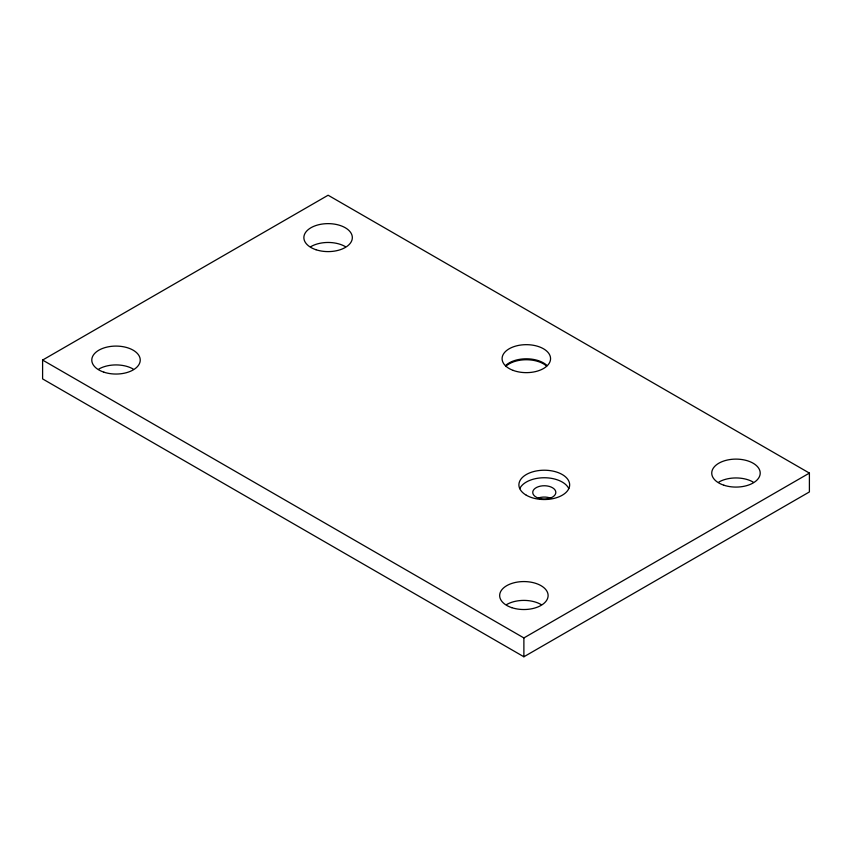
<?xml version="1.0" encoding="UTF-8"?>
<svg xmlns="http://www.w3.org/2000/svg" width="852" height="852" viewBox="0 0 852 852"><rect width="100%" height="100%" fill="white"/><g stroke="black" fill="none" stroke-linecap="round" stroke-linejoin="round"><path stroke-width="1.28" d="M42.6 360.066L328.116 195.225L809.4 473.094L809.4 491.934L523.884 656.775L42.6 378.906L42.6 360.066L523.884 637.935L809.4 473.094M523.884 637.935L523.884 656.775M538.517 497.941A11.534 6.656 0 0 1 550.051 497.941M310.98 246.558A24.229 13.983 0 0 1 345.241 246.558M718.854 482.04A24.229 13.983 0 0 1 753.115 482.04M98.885 369.012A24.229 13.983 0 0 1 133.146 369.012M506.759 604.494A24.229 13.983 0 0 1 541.02 604.494M519.763 488.611A25.379 14.654 0 0 1 544.279 477.748A25.379 14.654 0 0 1 568.795 488.611M505.566 365.583A24.229 13.983 0 0 1 546.654 365.167M505.566 366.52A24.229 13.983 0 0 1 546.654 366.104M526.334 495.236A25.379 14.654 0 0 0 568.795 488.665A25.379 14.654 0 0 0 537.718 470.719A25.379 14.654 0 0 0 526.334 495.236M315.996 249.732A24.229 13.983 0 0 0 352.334 237.612A24.229 13.983 0 0 0 315.996 225.503A24.229 13.983 0 0 0 315.996 249.732M723.87 485.214A24.229 13.983 0 0 0 760.208 473.094A24.229 13.983 0 0 0 723.87 460.985A24.229 13.983 0 0 0 723.87 485.214M103.901 372.175A24.229 13.983 0 0 0 140.239 360.066A24.229 13.983 0 0 0 103.901 347.957A24.229 13.983 0 0 0 103.901 372.175M511.775 607.657A24.229 13.983 0 0 0 548.113 595.548A24.229 13.983 0 0 0 511.775 583.439A24.229 13.983 0 0 0 511.775 607.657M513.138 370.386A24.229 13.983 0 0 0 550.53 359.384A24.229 13.983 0 0 0 515.343 346.189A24.229 13.983 0 0 0 513.138 370.386M538.517 498.175A11.534 6.656 0 0 0 555.823 492.403A11.534 6.656 0 0 0 538.517 486.641A11.534 6.656 0 0 0 538.517 498.175"/></g></svg>
